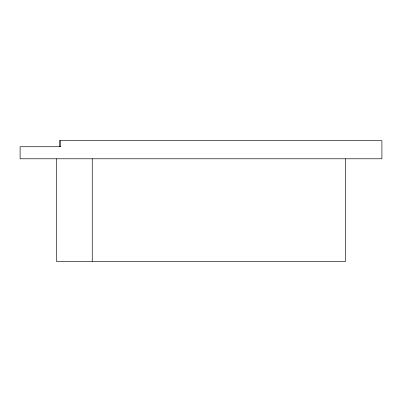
<?xml version="1.0" encoding="UTF-8"?>
<svg xmlns="http://www.w3.org/2000/svg" width="402" height="402" viewBox="0 0 402 402"><rect width="100%" height="100%" fill="white"/><g stroke="black" fill="none" stroke-linecap="round" stroke-linejoin="round"><path stroke-width="0.6" d="M60.561 146.73L20.1 146.73L20.1 158.79L381.9 158.79L381.9 140.7L59.32 140.7L59.32 146.73M345.7 158.79L345.7 261.3L56.3 261.3L56.3 158.79M92.249 158.79L92.249 261.3M60.451 140.7L60.451 146.73"/></g></svg>
